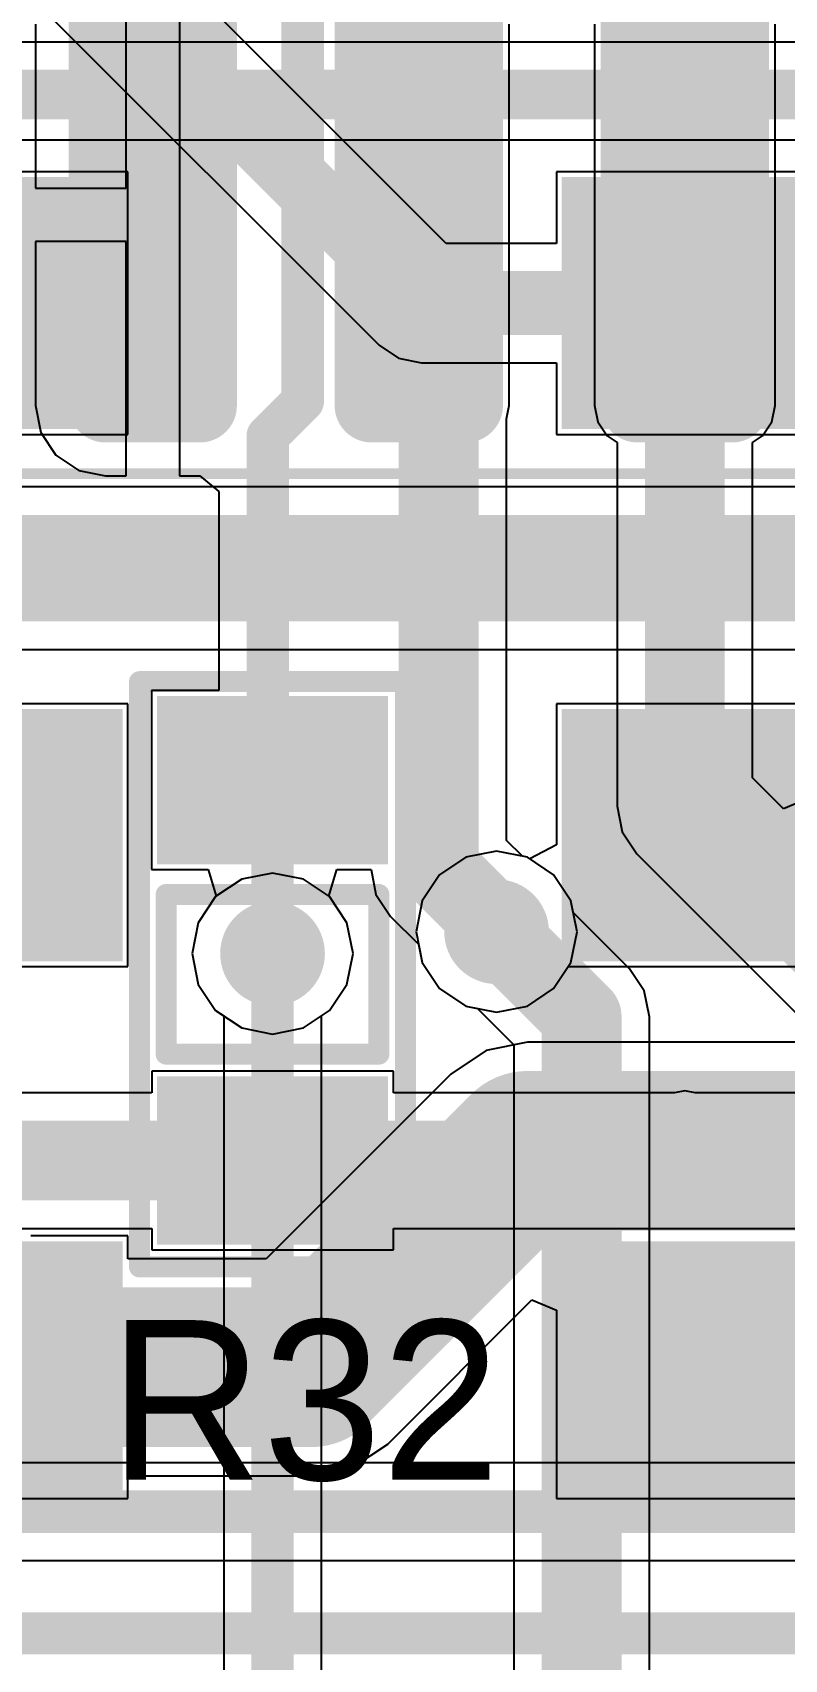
# Model space of a CAD drawing. Header units: millimetres. Extents: x 3.6 to 6.79, y 1.07 to 2.73.
# Drawn here: x 5.6898 to 5.8311, y 1.5342 to 1.84 of the extents above; entities that cross this region are included whole.
import ezdxf

# ---------------------------------------------------------------- set-up
doc = ezdxf.new("R2010")
doc.units = ezdxf.units.MM
doc.header["$MEASUREMENT"] = 0
for name, color, linetype in [('BottomLayer', 5, 'Continuous'), ('BottomOverlay', 54, 'Continuous'), ('BottomPaste', 16, 'Continuous'), ('BottomSolder', 6, 'Continuous'), ('Mechanical11', 56, 'Continuous'), ('Mechanical13', 56, 'Continuous'), ('Mechanical15', 56, 'Continuous'), ('MidLayer1', 16, 'Continuous'), ('MidLayer2', 76, 'Continuous'), ('MultiLayer', 9, 'Continuous'), ('TopLayer', 1, 'Continuous'), ('TopOverlay', 2, 'Continuous'), ('TopPaste', 8, 'Continuous'), ('TopSolder', 216, 'Continuous'), ('ViaHoleLayer', 16, 'Continuous')]:
    doc.layers.add(name, color=color, linetype=linetype)

# ---------------------------------------------------------------- blocks, each defined once
blk = doc.blocks.new('61031621121_B_12')
at = {"layer": 'BottomLayer'}
for points in [[(-0.36968, 0.04528), (-0.33032, 0.04528), (-0.36968, 0.16732), (-0.33032, 0.16732)], [(-0.26969, 0.04528), (-0.23031, 0.04528), (-0.26969, 0.16732), (-0.23031, 0.16732)], [(-0.16969, 0.04528), (-0.13031, 0.04528), (-0.16969, 0.16732), (-0.13031, 0.16732)], [(-0.36968, -0.16732), (-0.33032, -0.16732), (-0.36968, -0.04528), (-0.33032, -0.04528)], [(-0.26969, -0.16732), (-0.23031, -0.16732), (-0.26969, -0.04528), (-0.23031, -0.04528)], [(-0.16969, -0.16732), (-0.13031, -0.16732), (-0.16969, -0.04528), (-0.13031, -0.04528)]]:
    blk.add_solid(points, dxfattribs=at)
at = {"layer": 'BottomOverlay', "const_width": 0.00787}
blk.add_lwpolyline([(-0.4, 0.1), (-0.4, -0.1)], dxfattribs=at)
at = {"layer": 'BottomPaste'}
for points in [[(-0.36968, 0.04528), (-0.33032, 0.04528), (-0.36968, 0.16732), (-0.33032, 0.16732)], [(-0.26969, 0.04528), (-0.23031, 0.04528), (-0.26969, 0.16732), (-0.23031, 0.16732)], [(-0.16969, 0.04528), (-0.13031, 0.04528), (-0.16969, 0.16732), (-0.13031, 0.16732)], [(-0.36968, -0.16732), (-0.33032, -0.16732), (-0.36968, -0.04528), (-0.33032, -0.04528)], [(-0.26969, -0.16732), (-0.23031, -0.16732), (-0.26969, -0.04528), (-0.23031, -0.04528)], [(-0.16969, -0.16732), (-0.13031, -0.16732), (-0.16969, -0.04528), (-0.13031, -0.04528)]]:
    blk.add_solid(points, dxfattribs=at)
at = {"layer": 'BottomSolder'}
for points in [[(-0.37368, 0.04128), (-0.32632, 0.04128), (-0.37368, 0.17132), (-0.32632, 0.17132)], [(-0.27369, 0.04128), (-0.22631, 0.04128), (-0.27369, 0.17132), (-0.22631, 0.17132)], [(-0.17369, 0.04128), (-0.12632, 0.04128), (-0.17369, 0.17132), (-0.12632, 0.17132)], [(-0.37368, -0.17132), (-0.32632, -0.17132), (-0.37368, -0.04128), (-0.32632, -0.04128)], [(-0.27369, -0.17132), (-0.22631, -0.17132), (-0.27369, -0.04128), (-0.22631, -0.04128)], [(-0.17369, -0.17132), (-0.12632, -0.17132), (-0.17369, -0.04128), (-0.12632, -0.04128)]]:
    blk.add_solid(points, dxfattribs=at)
at = {"layer": 'Mechanical11', "const_width": 0.00394}
blk.add_lwpolyline([(-0.4, 0.1), (-0.4, -0.1)], dxfattribs=at)
at = {"layer": 'Mechanical13', "const_width": 0.00394}
blk.add_lwpolyline([(-0.4, 0.14764), (-0.4, -0.14764)], dxfattribs=at)
blk = doc.blocks.new('RES_SMD_0603_82')
at = {"layer": 'TopLayer'}
for points in [[(-0.04681, -0.01772), (-0.02319, -0.01772), (-0.04681, 0.01772), (-0.02319, 0.01772)], [(0.02468, -0.01771), (0.0483, -0.01771), (0.02468, 0.01772), (0.0483, 0.01772)]]:
    blk.add_solid(points, dxfattribs=at)
at = {"layer": 'TopOverlay', "const_width": 0.00394}
for points in [[(-0.055, 0.025), (0.055, 0.025)], [(-0.055, 0.025), (-0.055, -0.025)], [(0.055, 0.025), (0.055, -0.025)], [(-0.015, 0.02), (0.015, 0.02)], [(-0.015, 0.02), (-0.015, -0.02)], [(0.015, 0.02), (0.015, -0.02)], [(-0.015, -0.02), (0.015, -0.02)], [(-0.055, -0.025), (0.035, -0.025)], [(0.035, -0.025), (0.055, -0.025)]]:
    blk.add_lwpolyline(points, dxfattribs=at)
at = {"layer": 'TopOverlay', "const_width": 0.00197}
for points in [[(-0.05599, 0.025, 1), (-0.05402, 0.025, 1)], [(-0.05599, 0.025, 1), (-0.05402, 0.025, 1)], [(0.05401, 0.025, 1), (0.05598, 0.025, 1)], [(0.05401, 0.025, 1), (0.05598, 0.025, 1)], [(-0.01599, 0.02, 1), (-0.01402, 0.02, 1)], [(-0.01599, 0.02, 1), (-0.01402, 0.02, 1)], [(0.01401, 0.02, 1), (0.01598, 0.02, 1)], [(0.01401, 0.02, 1), (0.01598, 0.02, 1)], [(-0.01599, -0.02, 1), (-0.01402, -0.02, 1)], [(-0.01599, -0.02, 1), (-0.01402, -0.02, 1)], [(0.01401, -0.02, 1), (0.01598, -0.02, 1)], [(0.01401, -0.02, 1), (0.01598, -0.02, 1)], [(-0.05599, -0.025, 1), (-0.05402, -0.025, 1)], [(-0.05599, -0.025, 1), (-0.05402, -0.025, 1)], [(0.03401, -0.025, 1), (0.03598, -0.025, 1)], [(0.03401, -0.025, 1), (0.03598, -0.025, 1)], [(0.05401, -0.025, 1), (0.05598, -0.025, 1)], [(0.05401, -0.025, 1), (0.05598, -0.025, 1)]]:
    blk.add_lwpolyline(points, format="xyb", close=True, dxfattribs=at)
at = {"layer": 'TopPaste'}
for points in [[(-0.04681, -0.01772), (-0.02319, -0.01772), (-0.04681, 0.01772), (-0.02319, 0.01772)], [(0.02468, -0.01771), (0.0483, -0.01771), (0.02468, 0.01772), (0.0483, 0.01772)]]:
    blk.add_solid(points, dxfattribs=at)
at = {"layer": 'TopSolder'}
for points in [[(-0.05081, -0.02172), (-0.01919, -0.02172), (-0.05081, 0.02172), (-0.01919, 0.02172)], [(0.02068, -0.02171), (0.0523, -0.02171), (0.02068, 0.02172), (0.0523, 0.02172)]]:
    blk.add_solid(points, dxfattribs=at)
blk = doc.blocks.new('SOIC127P599X175_8N_151')
at = {"layer": 'Mechanical13', "const_width": 0.005}
blk.add_lwpolyline([(0.07677, -0.09656), (0.07677, 0.09656)], dxfattribs=at)
at = {"layer": 'Mechanical15', "const_width": 0.00197}
blk.add_lwpolyline([(0.14587, -0.1064), (0.14587, 0.1064)], dxfattribs=at)
at = {"layer": 'TopLayer', "const_width": 0.00295}
for points in [[(0.05994, 0.08386, 1), (0.06289, 0.08386, 1)], [(0.13159, 0.08386, 1), (0.13455, 0.08386, 1)], [(0.05994, 0.06614, 1), (0.06289, 0.06614, 1)], [(0.13159, 0.06614, 1), (0.13455, 0.06614, 1)], [(0.05994, 0.03386, 1), (0.06289, 0.03386, 1)], [(0.13159, 0.03386, 1), (0.13455, 0.03386, 1)], [(0.05994, 0.01614, 1), (0.06289, 0.01614, 1)], [(0.13159, 0.01614, 1), (0.13455, 0.01614, 1)], [(0.05994, -0.01614, 1), (0.06289, -0.01614, 1)], [(0.13159, -0.01614, 1), (0.13455, -0.01614, 1)], [(0.05994, -0.03386, 1), (0.06289, -0.03386, 1)], [(0.13159, -0.03386, 1), (0.13455, -0.03386, 1)]]:
    blk.add_lwpolyline(points, format="xyb", close=True, dxfattribs=at)
at = {"layer": 'TopLayer'}
for points in [[(0.06142, 0.06319), (0.13307, 0.06319), (0.06142, 0.08681), (0.13307, 0.08681)], [(0.05846, 0.06614), (0.13602, 0.06614), (0.05846, 0.08386), (0.13602, 0.08386)], [(0.06142, 0.01319), (0.13307, 0.01319), (0.06142, 0.03681), (0.13307, 0.03681)], [(0.05846, 0.01614), (0.13602, 0.01614), (0.05846, 0.03386), (0.13602, 0.03386)], [(0.06142, -0.03681), (0.13307, -0.03681), (0.06142, -0.01319), (0.13307, -0.01319)], [(0.05846, -0.03386), (0.13602, -0.03386), (0.05846, -0.01614), (0.13602, -0.01614)]]:
    blk.add_solid(points, dxfattribs=at)
at = {"layer": 'TopPaste', "const_width": 0.00295}
for points in [[(0.05994, 0.08386, 1), (0.06289, 0.08386, 1)], [(0.13159, 0.08386, 1), (0.13455, 0.08386, 1)], [(0.05994, 0.06614, 1), (0.06289, 0.06614, 1)], [(0.13159, 0.06614, 1), (0.13455, 0.06614, 1)], [(0.05994, 0.03386, 1), (0.06289, 0.03386, 1)], [(0.13159, 0.03386, 1), (0.13455, 0.03386, 1)], [(0.05994, 0.01614, 1), (0.06289, 0.01614, 1)], [(0.13159, 0.01614, 1), (0.13455, 0.01614, 1)], [(0.05994, -0.01614, 1), (0.06289, -0.01614, 1)], [(0.13159, -0.01614, 1), (0.13455, -0.01614, 1)], [(0.05994, -0.03386, 1), (0.06289, -0.03386, 1)], [(0.13159, -0.03386, 1), (0.13455, -0.03386, 1)]]:
    blk.add_lwpolyline(points, format="xyb", close=True, dxfattribs=at)
at = {"layer": 'TopPaste'}
for points in [[(0.06142, 0.06319), (0.13307, 0.06319), (0.06142, 0.08681), (0.13307, 0.08681)], [(0.05846, 0.06614), (0.13602, 0.06614), (0.05846, 0.08386), (0.13602, 0.08386)], [(0.06142, 0.01319), (0.13307, 0.01319), (0.06142, 0.03681), (0.13307, 0.03681)], [(0.05846, 0.01614), (0.13602, 0.01614), (0.05846, 0.03386), (0.13602, 0.03386)], [(0.06142, -0.03681), (0.13307, -0.03681), (0.06142, -0.01319), (0.13307, -0.01319)], [(0.05846, -0.03386), (0.13602, -0.03386), (0.05846, -0.01614), (0.13602, -0.01614)]]:
    blk.add_solid(points, dxfattribs=at)
at = {"layer": 'TopSolder', "const_width": 0.00695}
for points in [[(0.05794, 0.08386, 1), (0.06489, 0.08386, 1)], [(0.12959, 0.08386, 1), (0.13655, 0.08386, 1)], [(0.05794, 0.06614, 1), (0.06489, 0.06614, 1)], [(0.12959, 0.06614, 1), (0.13655, 0.06614, 1)], [(0.05794, 0.03386, 1), (0.06489, 0.03386, 1)], [(0.12959, 0.03386, 1), (0.13655, 0.03386, 1)], [(0.05794, 0.01614, 1), (0.06489, 0.01614, 1)], [(0.12959, 0.01614, 1), (0.13655, 0.01614, 1)], [(0.05794, -0.01614, 1), (0.06489, -0.01614, 1)], [(0.12959, -0.01614, 1), (0.13655, -0.01614, 1)], [(0.05794, -0.03386, 1), (0.06489, -0.03386, 1)], [(0.12959, -0.03386, 1), (0.13655, -0.03386, 1)]]:
    blk.add_lwpolyline(points, format="xyb", close=True, dxfattribs=at)
at = {"layer": 'TopSolder'}
for points in [[(0.06142, 0.05919), (0.13307, 0.05919), (0.06142, 0.09081), (0.13307, 0.09081)], [(0.05446, 0.06614), (0.14002, 0.06614), (0.05446, 0.08386), (0.14002, 0.08386)], [(0.06142, 0.00919), (0.13307, 0.00919), (0.06142, 0.04081), (0.13307, 0.04081)], [(0.05446, 0.01614), (0.14002, 0.01614), (0.05446, 0.03386), (0.14002, 0.03386)], [(0.06142, -0.04081), (0.13307, -0.04081), (0.06142, -0.00919), (0.13307, -0.00919)], [(0.05446, -0.03386), (0.14002, -0.03386), (0.05446, -0.01614), (0.14002, -0.01614)]]:
    blk.add_solid(points, dxfattribs=at)

msp = doc.modelspace()

# ---------------------------------------------------------------- linework, layer by layer
at = {"layer": 'BottomLayer'}
for p, q in [((5.7675, 1.80036), (5.70645, 1.86141)), ((5.6899, 1.84624), (5.75493, 1.78121)), ((5.70771, 1.81383), (5.65086, 1.81383)), ((5.70771, 1.76446), (5.70771, 1.81383)), ((5.92031, 1.81383), (5.78826, 1.81383)), ((5.78826, 1.81383), (5.78826, 1.80036)), ((5.78826, 1.80036), (5.7675, 1.80036)), ((5.75493, 1.78121), (5.75493, 1.78121)), ((5.75493, 1.78121), (5.75857, 1.77878)), ((5.75857, 1.77878), (5.76286, 1.77793)), ((5.76286, 1.77793), (5.76286, 1.77793)), ((5.76286, 1.77793), (5.78826, 1.77793)), ((5.78826, 1.77793), (5.78826, 1.76446)), ((5.57566, 1.76446), (5.70771, 1.76446)), ((5.78826, 1.76446), (5.92031, 1.76446)), ((5.70771, 1.71383), (5.65698, 1.71383)), ((5.70771, 1.66446), (5.70771, 1.71383)), ((5.92031, 1.71383), (5.78826, 1.71383)), ((5.78826, 1.71383), (5.78826, 1.68734)), ((5.77121, 1.68498), (5.7663, 1.6817)), ((5.777, 1.68613), (5.77121, 1.68498)), ((5.78279, 1.68498), (5.777, 1.68613)), ((5.78326, 1.68467), (5.78279, 1.68498)), ((5.78826, 1.68734), (5.78326, 1.68467)), ((5.73489, 1.68202), (5.7291, 1.68087)), ((5.74068, 1.68087), (5.73489, 1.68202)), ((5.7663, 1.6817), (5.76302, 1.67679)), ((5.7291, 1.68087), (5.72419, 1.67759)), ((5.74559, 1.67759), (5.74068, 1.68087)), ((5.72419, 1.67759), (5.72091, 1.67268)), ((5.74887, 1.67268), (5.74559, 1.67759)), ((5.76302, 1.67679), (5.76187, 1.671)), ((5.72091, 1.67268), (5.71976, 1.66689)), ((5.75002, 1.66689), (5.74887, 1.67268)), ((5.76187, 1.671), (5.76302, 1.66521)), ((5.71976, 1.66689), (5.72091, 1.6611)), ((5.74887, 1.6611), (5.75002, 1.66689)), ((5.58015, 1.66446), (5.70771, 1.66446)), ((5.76302, 1.66521), (5.7663, 1.6603)), ((5.7877, 1.6603), (5.79048, 1.66446)), ((5.79048, 1.66446), (5.91757, 1.66446)), ((5.72091, 1.6611), (5.72419, 1.65619)), ((5.74559, 1.65619), (5.74887, 1.6611)), ((5.7663, 1.6603), (5.77121, 1.65702)), ((5.78279, 1.65702), (5.7877, 1.6603)), ((5.72419, 1.65619), (5.7291, 1.65291)), ((5.74068, 1.65291), (5.74559, 1.65619)), ((5.77121, 1.65702), (5.777, 1.65587)), ((5.777, 1.65587), (5.78279, 1.65702)), ((5.7291, 1.65291), (5.73489, 1.65176)), ((5.73489, 1.65176), (5.74068, 1.65291)), ((5.77502, 1.64867), (5.76841, 1.64425)), ((5.78283, 1.65022), (5.77502, 1.64867)), ((5.9229, 1.65022), (5.78283, 1.65022)), ((5.76841, 1.64425), (5.7337, 1.60953)), ((5.70771, 1.61383), (5.68949, 1.61383)), ((5.70771, 1.60953), (5.70771, 1.61383)), ((5.7337, 1.60953), (5.70771, 1.60953)), ((5.75656, 1.57472), (5.78364, 1.6018)), ((5.78364, 1.6018), (5.78826, 1.59989)), ((5.78826, 1.59989), (5.78826, 1.56446)), ((5.74995, 1.5703), (5.75656, 1.57472)), ((5.70771, 1.56446), (5.70771, 1.56875)), ((5.70771, 1.56875), (5.74214, 1.56875)), ((5.74214, 1.56875), (5.74995, 1.5703)), ((5.57566, 1.56446), (5.70771, 1.56446)), ((5.78826, 1.56446), (5.92031, 1.56446))]:
    msp.add_line(p, q, dxfattribs=at)
for points, const_width in [([(5.69454, 1.85746), (5.76286, 1.78914)], 0.012), ([(5.76286, 1.78914), (5.85428, 1.78914)], 0.012), ([(5.74214, 1.58914), (5.78283, 1.62983)], 0.03), ([(5.78283, 1.62983), (6.02483, 1.62983)], 0.03), ([(5.64169, 1.58914), (5.74214, 1.58914)], 0.03)]:
    msp.add_lwpolyline(points, dxfattribs=dict(at, const_width=const_width))
for points, const_width in [([(5.75986, 1.78914, 1), (5.76586, 1.78914, 1)], 0.006), ([(5.75986, 1.78914, 1), (5.76586, 1.78914, 1)], 0.006), ([(5.77208, 1.671, 1), (5.78192, 1.671, 1)], 0.00984), ([(5.72997, 1.66689, 1), (5.73981, 1.66689, 1)], 0.00984), ([(5.77533, 1.62983, 1), (5.79033, 1.62983, 1)], 0.015), ([(5.77533, 1.62983, 1), (5.79033, 1.62983, 1)], 0.015), ([(5.73464, 1.58914, 1), (5.74964, 1.58914, 1)], 0.015), ([(5.73464, 1.58914, 1), (5.74964, 1.58914, 1)], 0.015)]:
    msp.add_lwpolyline(points, format="xyb", close=True, dxfattribs=dict(at, const_width=const_width))
at = {"layer": 'MidLayer1'}
for p, q in [((5.97769, 1.75461), (5.64169, 1.75461)), ((5.64169, 1.72402), (5.97135, 1.72402)), ((5.77121, 1.68498), (5.7663, 1.6817)), ((5.777, 1.68613), (5.77121, 1.68498)), ((5.78279, 1.68498), (5.777, 1.68613)), ((5.7877, 1.6817), (5.78279, 1.68498)), ((5.73489, 1.68202), (5.7291, 1.68087)), ((5.74068, 1.68087), (5.73489, 1.68202)), ((5.7663, 1.6817), (5.76302, 1.67679)), ((5.79098, 1.67679), (5.7877, 1.6817)), ((5.7291, 1.68087), (5.72419, 1.67759)), ((5.74559, 1.67759), (5.74068, 1.68087)), ((5.72419, 1.67759), (5.72091, 1.67268)), ((5.74887, 1.67268), (5.74559, 1.67759)), ((5.76302, 1.67679), (5.76187, 1.671)), ((5.79142, 1.67461), (5.79098, 1.67679)), ((5.72091, 1.67268), (5.71976, 1.66689)), ((5.75002, 1.66689), (5.74887, 1.67268)), ((5.80201, 1.66401), (5.79142, 1.67461)), ((5.76187, 1.671), (5.76302, 1.66521)), ((5.71976, 1.66689), (5.72091, 1.6611)), ((5.74887, 1.6611), (5.75002, 1.66689)), ((5.76302, 1.66521), (5.7663, 1.6603)), ((5.80477, 1.65988), (5.80201, 1.66401)), ((5.72091, 1.6611), (5.72419, 1.65619)), ((5.74559, 1.65619), (5.74887, 1.6611)), ((5.7663, 1.6603), (5.77121, 1.65702)), ((5.80574, 1.655), (5.80477, 1.65988)), ((5.72419, 1.65619), (5.72571, 1.65517)), ((5.72571, 1.65517), (5.72571, 1.33492)), ((5.74407, 1.65517), (5.74559, 1.65619)), ((5.74407, 1.28391), (5.74407, 1.65517)), ((5.77121, 1.65702), (5.77339, 1.65658)), ((5.77339, 1.65658), (5.78026, 1.64972)), ((5.80574, 1.44764), (5.80574, 1.655)), ((5.78026, 1.64972), (5.78026, 1.44764))]:
    msp.add_line(p, q, dxfattribs=at)
for points, const_width in [([(5.64169, 1.73931), (5.97769, 1.73931)], 0.02), ([(5.777, 1.671), (5.793, 1.655)], 0.015), ([(5.73489, 1.28011), (5.73489, 1.66689)], 0.008), ([(5.793, 1.44), (5.793, 1.655)], 0.015)]:
    msp.add_lwpolyline(points, dxfattribs=dict(at, const_width=const_width))
for points, const_width in [([(5.77208, 1.671, 1), (5.78192, 1.671, 1)], 0.00984), ([(5.72997, 1.66689, 1), (5.73981, 1.66689, 1)], 0.00984), ([(5.77325, 1.671, 1), (5.78075, 1.671, 1)], 0.0075), ([(5.73289, 1.66689, 1), (5.73689, 1.66689, 1)], 0.004), ([(5.78925, 1.655, 1), (5.79675, 1.655, 1)], 0.0075), ([(5.78925, 1.655, 1), (5.79675, 1.655, 1)], 0.0075)]:
    msp.add_lwpolyline(points, format="xyb", close=True, dxfattribs=dict(at, const_width=const_width))
at = {"layer": 'MidLayer2'}
for p, q in [((6.09158, 1.83818), (5.63972, 1.83818)), ((5.63972, 1.81982), (6.09538, 1.81982)), ((5.77121, 1.68498), (5.7663, 1.6817)), ((5.777, 1.68613), (5.77121, 1.68498)), ((5.78279, 1.68498), (5.777, 1.68613)), ((5.7877, 1.6817), (5.78279, 1.68498)), ((5.73489, 1.68202), (5.7291, 1.68087)), ((5.74068, 1.68087), (5.73489, 1.68202)), ((5.7663, 1.6817), (5.76302, 1.67679)), ((5.79098, 1.67679), (5.7877, 1.6817)), ((5.7291, 1.68087), (5.72419, 1.67759)), ((5.74559, 1.67759), (5.74068, 1.68087)), ((5.72419, 1.67759), (5.72091, 1.67268)), ((5.74887, 1.67268), (5.74559, 1.67759)), ((5.76302, 1.67679), (5.76187, 1.671)), ((5.79213, 1.671), (5.79098, 1.67679)), ((5.72091, 1.67268), (5.71976, 1.66689)), ((5.75002, 1.66689), (5.74887, 1.67268)), ((5.76187, 1.671), (5.76302, 1.66521)), ((5.79098, 1.66521), (5.79213, 1.671)), ((5.71976, 1.66689), (5.72091, 1.6611)), ((5.74887, 1.6611), (5.75002, 1.66689)), ((5.76302, 1.66521), (5.7663, 1.6603)), ((5.7877, 1.6603), (5.79098, 1.66521)), ((5.72091, 1.6611), (5.72419, 1.65619)), ((5.74559, 1.65619), (5.74887, 1.6611)), ((5.7663, 1.6603), (5.77121, 1.65702)), ((5.78279, 1.65702), (5.7877, 1.6603)), ((5.72419, 1.65619), (5.7291, 1.65291)), ((5.74068, 1.65291), (5.74559, 1.65619)), ((5.77121, 1.65702), (5.777, 1.65587)), ((5.777, 1.65587), (5.78279, 1.65702)), ((5.7291, 1.65291), (5.73489, 1.65176)), ((5.73489, 1.65176), (5.74068, 1.65291)), ((5.92451, 1.57118), (5.48786, 1.57118)), ((5.48406, 1.55282), (5.95436, 1.55282))]:
    msp.add_line(p, q, dxfattribs=at)
at = {"layer": 'MidLayer2', "const_width": 0.008}
for points in [[(5.628, 1.829), (6.09538, 1.829)], [(5.48406, 1.562), (5.95436, 1.562)]]:
    msp.add_lwpolyline(points, dxfattribs=at)
at = {"layer": 'MidLayer2', "const_width": 0.00984}
for points in [[(5.77208, 1.671, 1), (5.78192, 1.671, 1)], [(5.72997, 1.66689, 1), (5.73981, 1.66689, 1)]]:
    msp.add_lwpolyline(points, format="xyb", close=True, dxfattribs=at)
at = {"layer": 'MultiLayer', "const_width": 0.00984}
for points in [[(5.77208, 1.671, 1), (5.78192, 1.671, 1)], [(5.72997, 1.66689, 1), (5.73981, 1.66689, 1)]]:
    msp.add_lwpolyline(points, format="xyb", close=True, dxfattribs=at)
at = {"layer": 'TopLayer'}
for p, q in [((5.70738, 1.81072), (5.70738, 1.85475)), ((5.71738, 1.85475), (5.71738, 1.80572)), ((5.69032, 1.84154), (5.69032, 1.81072)), ((5.77935, 1.76989), (5.77935, 1.84154)), ((5.79542, 1.84154), (5.79542, 1.76989)), ((5.82935, 1.76989), (5.82935, 1.84154)), ((5.69032, 1.81072), (5.70738, 1.81072)), ((5.71738, 1.80572), (5.71738, 1.75668)), ((5.70738, 1.80072), (5.69032, 1.80072)), ((5.69032, 1.80072), (5.69032, 1.76989)), ((5.70738, 1.75668), (5.70738, 1.80072)), ((5.69032, 1.76989), (5.69132, 1.76484)), ((5.77885, 1.76739), (5.77935, 1.76989)), ((5.77885, 1.68817), (5.77885, 1.76739)), ((5.79542, 1.76989), (5.79603, 1.76679)), ((5.82873, 1.76679), (5.82935, 1.76989)), ((5.69132, 1.76484), (5.69419, 1.76055)), ((5.79603, 1.76679), (5.79779, 1.76416)), ((5.79779, 1.76416), (5.79964, 1.76292)), ((5.82513, 1.76292), (5.82697, 1.76416)), ((5.82697, 1.76416), (5.82873, 1.76679)), ((5.79964, 1.76292), (5.79964, 1.69462)), ((5.82513, 1.6999), (5.82513, 1.76292)), ((5.69419, 1.76055), (5.69847, 1.75769)), ((5.69847, 1.75769), (5.70352, 1.75668)), ((5.70352, 1.75668), (5.70738, 1.75668)), ((5.71738, 1.75668), (5.72124, 1.75668)), ((5.72124, 1.75668), (5.72482, 1.75374)), ((5.72482, 1.75374), (5.72482, 1.7163)), ((5.72482, 1.7163), (5.71217, 1.7163)), ((5.71217, 1.7163), (5.71217, 1.68268)), ((5.83092, 1.6941), (5.82513, 1.6999)), ((5.79964, 1.69462), (5.80061, 1.68974)), ((5.83554, 1.69602), (5.83092, 1.6941)), ((5.78186, 1.68517), (5.77885, 1.68817)), ((5.80061, 1.68974), (5.80337, 1.68561)), ((5.78279, 1.68498), (5.78186, 1.68517)), ((5.7877, 1.6817), (5.78279, 1.68498)), ((5.80337, 1.68561), (5.83699, 1.65199)), ((5.71217, 1.68268), (5.7228, 1.68268)), ((5.7228, 1.68268), (5.72432, 1.67768)), ((5.74546, 1.67768), (5.74698, 1.68268)), ((5.74698, 1.68268), (5.7534, 1.68268)), ((5.7534, 1.68268), (5.75433, 1.67802)), ((5.79098, 1.67679), (5.7877, 1.6817)), ((5.72419, 1.67759), (5.72091, 1.67268)), ((5.72432, 1.67768), (5.72419, 1.67759)), ((5.74559, 1.67759), (5.74546, 1.67768)), ((5.74887, 1.67268), (5.74559, 1.67759)), ((5.75433, 1.67802), (5.75709, 1.67388)), ((5.79213, 1.671), (5.79098, 1.67679)), ((5.72091, 1.67268), (5.71976, 1.66689)), ((5.75002, 1.66689), (5.74887, 1.67268)), ((5.75709, 1.67388), (5.76234, 1.66864)), ((5.79098, 1.66521), (5.79213, 1.671)), ((5.71976, 1.66689), (5.72091, 1.6611)), ((5.74887, 1.6611), (5.75002, 1.66689)), ((5.76234, 1.66864), (5.76302, 1.66521)), ((5.76302, 1.66521), (5.7663, 1.6603)), ((5.7877, 1.6603), (5.79098, 1.66521)), ((5.72091, 1.6611), (5.72419, 1.65619)), ((5.74559, 1.65619), (5.74887, 1.6611)), ((5.7663, 1.6603), (5.77121, 1.65702)), ((5.78279, 1.65702), (5.7877, 1.6603)), ((5.72419, 1.65619), (5.7291, 1.65291)), ((5.74068, 1.65291), (5.74559, 1.65619)), ((5.77121, 1.65702), (5.777, 1.65587)), ((5.777, 1.65587), (5.78279, 1.65702)), ((5.7291, 1.65291), (5.73489, 1.65176)), ((5.73489, 1.65176), (5.74068, 1.65291)), ((5.75761, 1.64481), (5.71218, 1.64481)), ((5.71218, 1.64481), (5.71218, 1.64074)), ((5.75761, 1.64074), (5.75761, 1.64481)), ((5.71218, 1.64074), (5.68164, 1.64074)), ((5.81046, 1.64074), (5.75761, 1.64074)), ((5.81238, 1.64112), (5.81046, 1.64074)), ((5.8143, 1.64074), (5.81238, 1.64112)), ((5.83555, 1.64074), (5.8143, 1.64074)), ((5.68164, 1.61525), (5.71218, 1.61525)), ((5.71218, 1.61525), (5.71218, 1.61119)), ((5.75761, 1.61119), (5.75761, 1.61525)), ((5.75761, 1.61525), (5.83555, 1.61525)), ((5.71218, 1.61119), (5.75761, 1.61119))]:
    msp.add_line(p, q, dxfattribs=at)
for points, const_width in [([(5.74057, 1.77071), (5.74057, 1.84691)], 0.008), ([(5.76238, 1.80572), (5.76611, 1.80199)], 0.015), ([(5.81238, 1.69462), (5.81238, 1.80572)], 0.015), ([(5.76611, 1.68289), (5.76611, 1.80199)], 0.015), ([(5.734, 1.76414), (5.74057, 1.77071)], 0.008), ([(5.734, 1.70038), (5.734, 1.76414)], 0.008), ([(5.734, 1.70038), (5.73489, 1.69949)], 0.008), ([(5.73489, 1.66689), (5.73489, 1.69949)], 0.008), ([(5.81238, 1.69462), (5.846, 1.661)], 0.015), ([(5.76611, 1.68289), (5.777, 1.672)], 0.015), ([(5.777, 1.671), (5.777, 1.672)], 0.015), ([(5.812, 1.628), (5.81238, 1.62838)], 0.015), ([(5.674, 1.628), (5.73489, 1.628)], 0.015), ([(5.73489, 1.628), (5.812, 1.628)], 0.015), ([(5.812, 1.628), (5.85826, 1.628)], 0.015)]:
    msp.add_lwpolyline(points, dxfattribs=dict(at, const_width=const_width))
for points, const_width in [([(5.75863, 1.80572, 1), (5.76613, 1.80572, 1)], 0.0075), ([(5.80863, 1.80572, 1), (5.81613, 1.80572, 1)], 0.0075), ([(5.76236, 1.80199, 1), (5.76986, 1.80199, 1)], 0.0075), ([(5.76236, 1.80199, 1), (5.76986, 1.80199, 1)], 0.0075), ([(5.73857, 1.77071, 1), (5.74257, 1.77071, 1)], 0.004), ([(5.73857, 1.77071, 1), (5.74257, 1.77071, 1)], 0.004), ([(5.732, 1.76414, 1), (5.736, 1.76414, 1)], 0.004), ([(5.732, 1.76414, 1), (5.736, 1.76414, 1)], 0.004), ([(5.732, 1.70038, 1), (5.736, 1.70038, 1)], 0.004), ([(5.732, 1.70038, 1), (5.736, 1.70038, 1)], 0.004), ([(5.73289, 1.69949, 1), (5.73689, 1.69949, 1)], 0.004), ([(5.73289, 1.69949, 1), (5.73689, 1.69949, 1)], 0.004), ([(5.80863, 1.69462, 1), (5.81613, 1.69462, 1)], 0.0075), ([(5.80863, 1.69462, 1), (5.81613, 1.69462, 1)], 0.0075), ([(5.76236, 1.68289, 1), (5.76986, 1.68289, 1)], 0.0075), ([(5.76236, 1.68289, 1), (5.76986, 1.68289, 1)], 0.0075), ([(5.77208, 1.671, 1), (5.78192, 1.671, 1)], 0.00984), ([(5.77325, 1.672, 1), (5.78075, 1.672, 1)], 0.0075), ([(5.77325, 1.672, 1), (5.78075, 1.672, 1)], 0.0075), ([(5.72997, 1.66689, 1), (5.73981, 1.66689, 1)], 0.00984), ([(5.77325, 1.671, 1), (5.78075, 1.671, 1)], 0.0075), ([(5.73289, 1.66689, 1), (5.73689, 1.66689, 1)], 0.004), ([(5.80863, 1.62838, 1), (5.81613, 1.62838, 1)], 0.0075), ([(5.73114, 1.628, 1), (5.73864, 1.628, 1)], 0.0075), ([(5.73114, 1.628, 1), (5.73864, 1.628, 1)], 0.0075), ([(5.80825, 1.628, 1), (5.81575, 1.628, 1)], 0.0075), ([(5.80825, 1.628, 1), (5.81575, 1.628, 1)], 0.0075), ([(5.80825, 1.628, 1), (5.81575, 1.628, 1)], 0.0075)]:
    msp.add_lwpolyline(points, format="xyb", close=True, dxfattribs=dict(at, const_width=const_width))
at = {"layer": 'ViaHoleLayer', "const_width": 0.00591}
for points in [[(5.77405, 1.671, 1), (5.77995, 1.671, 1)], [(5.73194, 1.66689, 1), (5.73784, 1.66689, 1)]]:
    msp.add_lwpolyline(points, format="xyb", close=True, dxfattribs=at)

# ---------------------------------------------------------------- block references
for name, p, rotation in [('61031621121_B_12', (5.74798, 1.93914), 90), ('SOIC127P599X175_8N_151', (5.73738, 1.90296), 270), ('RES_SMD_0603_82', (5.73489, 1.663), 90)]:
    msp.add_blockref(name, p, dxfattribs=dict(rotation=rotation))

# ---------------------------------------------------------------- texts
at = {"layer": 'TopOverlay'}
msp.add_text('R32', height=0.03, dxfattribs=at).set_placement((5.70409, 1.568))

doc.saveas('drawing.dxf')
